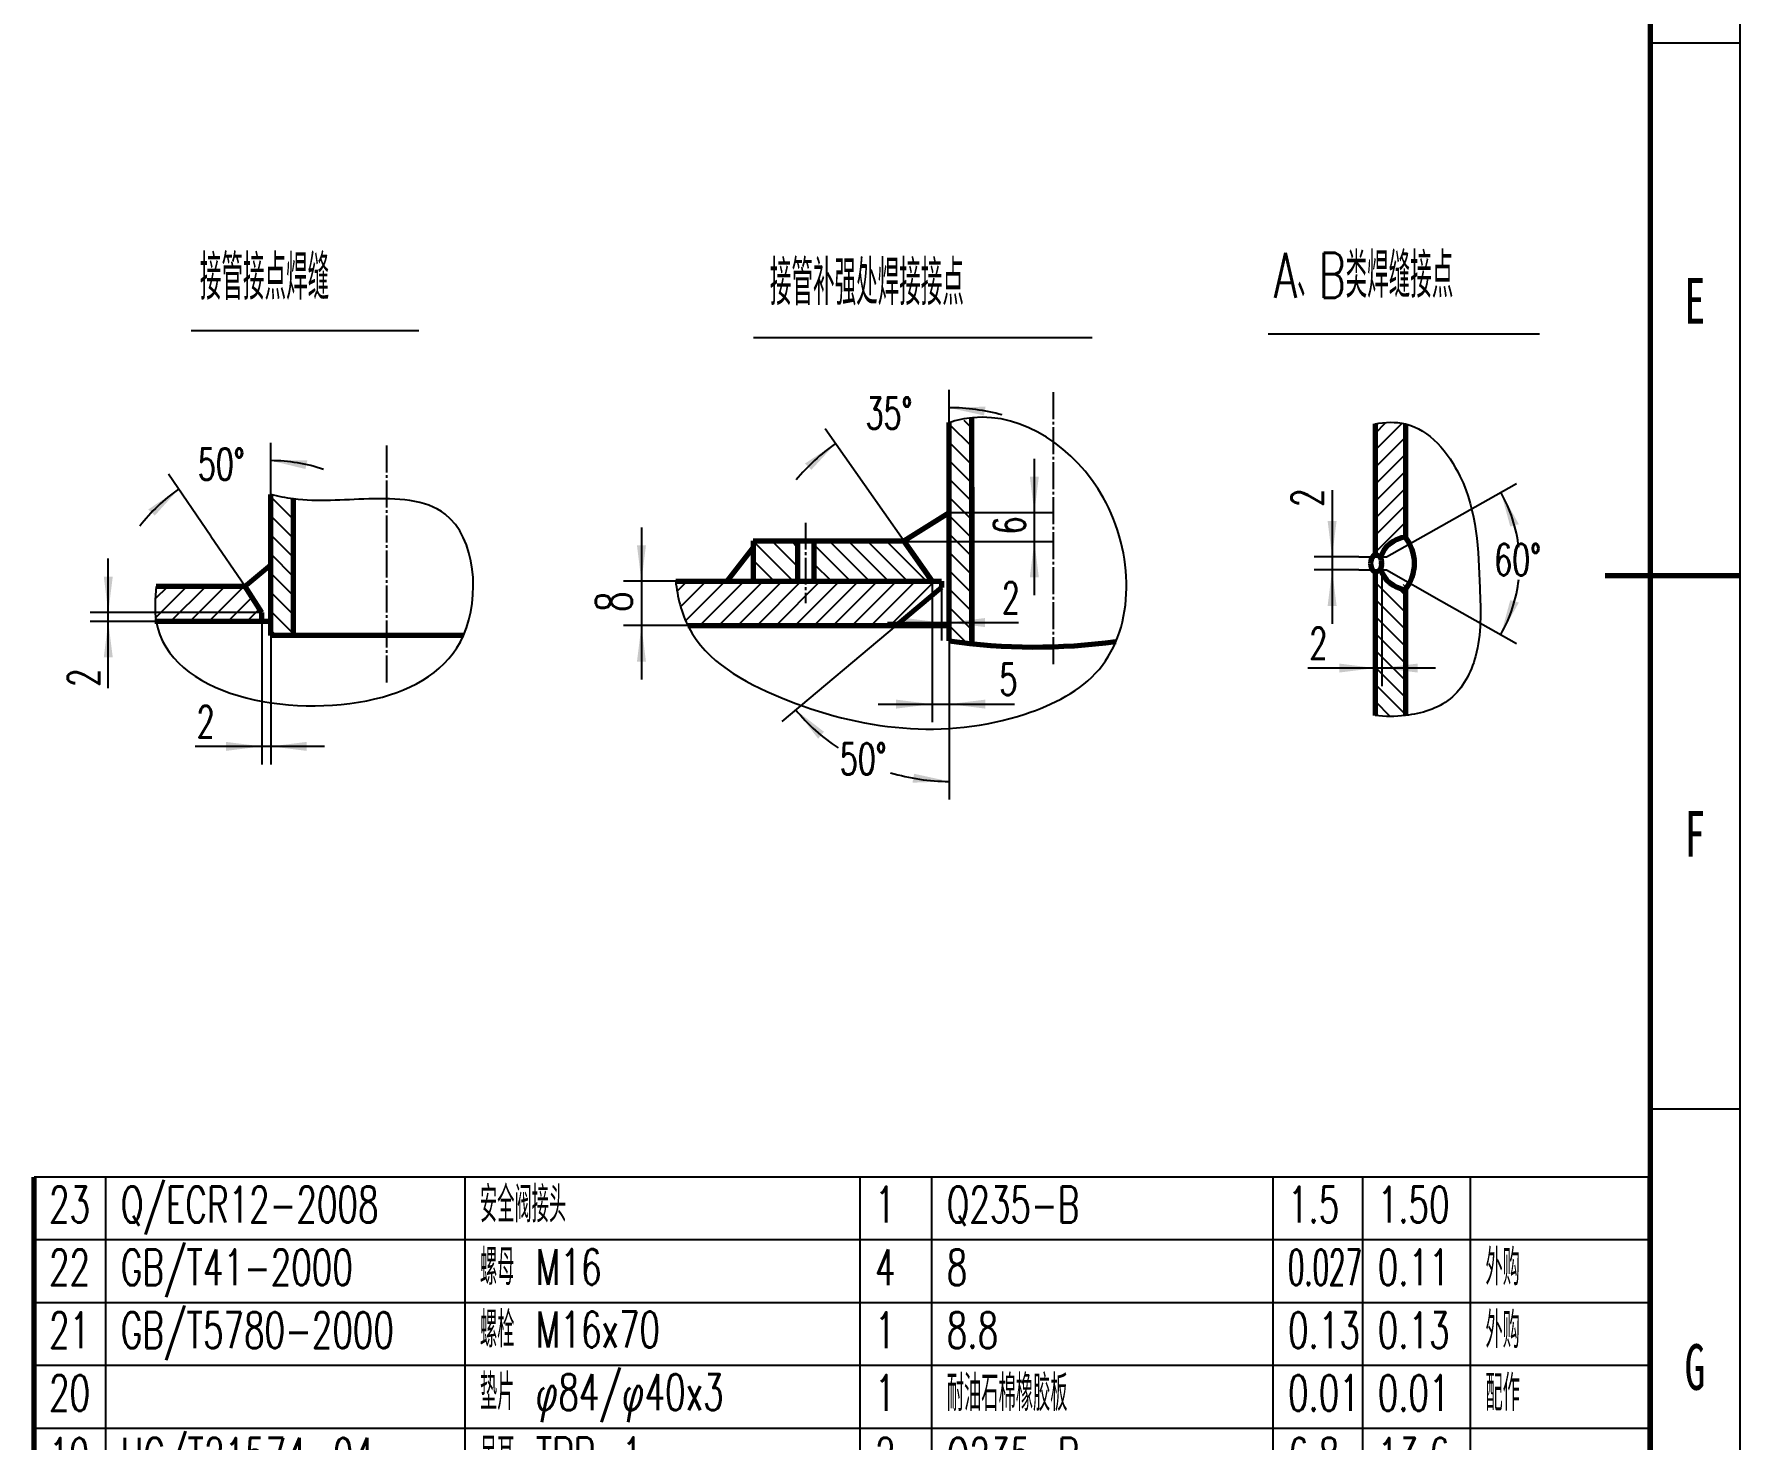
# Model space of a CAD drawing. Header units: millimetres. Extents: x -2100 to 2100, y -2970 to 2970.
# Drawn here: x 200 to 2100, y -963 to 604 of the extents above; entities that cross this region are included whole.
import ezdxf

# ---------------------------------------------------------------- set-up
doc = ezdxf.new("R2010")
doc.units = ezdxf.units.MM
doc.linetypes.add('EB_DASHDOT', pattern=[39, 30, -3, 3, -3])
for name, color, linetype, lineweight in [('CAXA0', 7, 'Continuous', 70), ('CAXA1', 1, 'EB_DASHDOT', 25), ('CAXA3', 7, 'Continuous', 25), ('CAXA4', 3, 'Continuous', 25), ('CAXA5', 4, 'Continuous', 25)]:
    doc.layers.add(name, color=color, linetype=linetype, lineweight=lineweight)
doc.styles.add('TextStyle8', font='txt', dxfattribs={"width": 0.533896, "bigfont": 'gbcbig.shx'})
doc.styles.add('UserTxtStyle2', font='', dxfattribs={"width": 0.667})
doc.styles.add('机械', font='txt', dxfattribs={"width": 0.667, "bigfont": 'gbcbig.shx'})
doc.styles.get('UserTxtStyle2').set_extended_font_data('FangSong_GB2312')
doc.dimstyles.new('机械', dxfattribs={"dimscale": 10, "dimtxt": 4, "dimasz": 4, "dimexe": 2, "dimexo": 0, "dimtad": 1, "dimdsep": 46, "dimtxsty": '机械', "dimcen": 0, "dimdle": 6, "dimazin": 2, "dimtfac": 1, "dimtdec": 3, "dimtix": 1, "dimtmove": 0, "dimatfit": 3, "dimldrblk": 'NONE', "dimfxl": 0, "dimtolj": 1, "dimtzin": 0, "dimarcsym": 0})

# ---------------------------------------------------------------- blocks, each defined once
blk = doc.blocks.new('CAXBLOCK10', base_point=(2000, -2870))
at = {"layer": 'CAXA0', "color": 0, "linetype": 'Continuous', "lineweight": 25}
for p, q in [((2100, 2970), (2100, -2970)), ((2000, 594), (2100, 594)), ((2000, 0), (2100, 0)), ((2000, -594), (2100, -594))]:
    blk.add_line(p, q, dxfattribs=at)
at = {"layer": 'CAXA0', "color": 0, "linetype": 'Continuous', "lineweight": 70}
for p, q in [((2000, 2870), (2000, -2870)), ((2100, 0), (1950, 0))]:
    blk.add_line(p, q, dxfattribs=at)
at = {"layer": 'CAXA0', "color": 0, "linetype": 'Continuous', "lineweight": 25, "char_height": 51, "attachment_point": 1, "style": 'UserTxtStyle2'}
for s, insert in [('\\fFangSong_GB2312|b0|i0|p34;E', (2038.3, 331.9)), ('\\fFangSong_GB2312|b0|i0|p34;F', (2038.3, -262.1)), ('\\fFangSong_GB2312|b0|i0|p34;G', (2038.3, -856.1))]:
    blk.add_mtext(s, dxfattribs=dict(at, insert=insert))
blk = doc.blocks.new('CAXBLOCK50')
at = {"layer": 'CAXA0', "color": 0, "linetype": 'Continuous', "lineweight": 25}
for p, q in [((1244.5, 164.4), (1236, 172.9)), ((1244.5, 143.9), (1219.8, 168.7)), ((1244.5, 123.5), (1219.1, 149)), ((1244.5, 103.1), (1219.1, 128.5)), ((1244.5, 82.7), (1219.1, 108.1)), ((1244.5, 62.3), (1219.1, 87.7)), ((1244.5, 41.8), (1219.1, 67.3)), ((1244.5, 21.4), (1219.1, 46.9)), ((1244.5, 1), (1219.1, 26.4)), ((1244.5, -19.4), (1219.1, 6)), ((1244.5, -39.8), (1219.1, -14.4)), ((1244.5, -60.2), (1219.1, -34.8)), ((1239, -75.1), (1219.1, -55.2))]:
    blk.add_line(p, q, dxfattribs=at)
blk = doc.blocks.new('CAXBLOCK51')
at = {"layer": 'CAXA0', "color": 0, "linetype": 'Continuous', "lineweight": 25}
for p, q in [((916.2, -17.2), (927.3, -6.1)), ((920.1, -34.5), (948.5, -6.1)), ((925.6, -50.2), (969.7, -6.1)), ((941.5, -55.5), (990.9, -6.1)), ((962.7, -55.5), (1012.1, -6.1)), ((983.9, -55.5), (1033.3, -6.1)), ((1005.2, -55.5), (1054.5, -6.1)), ((1026.4, -55.5), (1075.7, -6.1)), ((1047.6, -55.5), (1097, -6.1)), ((1068.8, -55.5), (1118.2, -6.1)), ((1090, -55.5), (1139.4, -6.1)), ((1111.2, -55.5), (1160.6, -6.1)), ((1132.4, -55.5), (1181.8, -6.1)), ((1153.7, -55.5), (1203, -6.1))]:
    blk.add_line(p, q, dxfattribs=at)
blk = doc.blocks.new('*D76')
at = {"layer": 'CAXA4', "linetype": 'Continuous', "lineweight": 25}
for points in [[(1048.3, -149.5), (1073.4, -181.5), (1079.8, -173.8)], [(1219.1, -229.1), (1178.4, -230.5), (1180.2, -220.6)]]:
    blk.add_hatch(color=0, dxfattribs=at).paths.add_polyline_path(points, flags=0)
at = {"layer": 'CAXA4', "color": 0, "linetype": 'Continuous', "lineweight": 25}
for p, q in [((1160.2, -55.5), (1032.9, -162.3)), ((1219.1, -72.6), (1219.1, -249.1))]:
    blk.add_line(p, q, dxfattribs=at)
for start, end in [(220, 236.3825), (253.0468, 270)]:
    blk.add_arc((1219.1, -6.1), 223, start, end, dxfattribs=at)
at = {"layer": 'CAXA4', "color": 0, "linetype": 'Continuous', "lineweight": 25, "insert": (1097.4, -186.5), "char_height": 35, "attachment_point": 1, "style": '机械'}
blk.add_mtext('50{%%D}', dxfattribs=at)
blk = doc.blocks.new('_NONE')
blk = doc.blocks.new('*D77')
at = {"layer": 'CAXA4', "linetype": 'Continuous', "lineweight": 25}
for points in [[(1210.7, -52.1), (1170.7, -57.1), (1170.7, -47.1)], [(1219.1, -52.1), (1259.1, -57.1), (1259.1, -47.1)]]:
    blk.add_hatch(color=0, dxfattribs=at).paths.add_polyline_path(points, flags=0)
at = {"layer": 'CAXA4', "color": 0, "linetype": 'Continuous', "lineweight": 25}
for p, q in [((1210.7, -13.2), (1210.7, -72.1)), ((1219.1, -72.6), (1219.1, -32.1)), ((1150.7, -52.1), (1296.4, -52.1))]:
    blk.add_line(p, q, dxfattribs=at)
at = {"layer": 'CAXA4', "color": 0, "linetype": 'Continuous', "lineweight": 25, "insert": (1277.9, -7), "char_height": 35, "attachment_point": 1, "style": '机械'}
blk.add_mtext('2', dxfattribs=at)
blk = doc.blocks.new('*D78')
at = {"layer": 'CAXA4', "linetype": 'Continuous', "lineweight": 25}
for points in [[(1314.1, 70.4), (1309.1, 110.4), (1319.1, 110.4)], [(1314.1, 38.4), (1309.1, -1.6), (1319.1, -1.6)]]:
    blk.add_hatch(color=0, dxfattribs=at).paths.add_polyline_path(points, flags=0)
at = {"layer": 'CAXA4', "color": 0, "linetype": 'Continuous', "lineweight": 25}
for p, q in [((1314.1, 130.4), (1314.1, -21.6)), ((1219.1, 70.4), (1334.1, 70.4)), ((1161.3, 38.4), (1334.1, 38.4))]:
    blk.add_line(p, q, dxfattribs=at)
at = {"layer": 'CAXA4', "color": 0, "linetype": 'Continuous', "lineweight": 25, "insert": (1269, 46.1), "char_height": 35, "attachment_point": 1, "rotation": 90, "style": '机械'}
blk.add_mtext('6', dxfattribs=at)
blk = doc.blocks.new('*D79')
at = {"layer": 'CAXA4', "linetype": 'Continuous', "lineweight": 25}
for points in [[(1200.2, -143), (1160.2, -148), (1160.2, -138)], [(1219.4, -143), (1259.4, -148), (1259.4, -138)]]:
    blk.add_hatch(color=0, dxfattribs=at).paths.add_polyline_path(points, flags=0)
at = {"layer": 'CAXA4', "color": 0, "linetype": 'Continuous', "lineweight": 25}
for p, q in [((1219.4, 1.5), (1219.4, -163)), ((1200.2, -6.1), (1200.2, -163)), ((1140.2, -143), (1292, -143))]:
    blk.add_line(p, q, dxfattribs=at)
at = {"layer": 'CAXA4', "color": 0, "linetype": 'Continuous', "lineweight": 25, "insert": (1275.2, -97.9), "char_height": 35, "attachment_point": 1, "style": '机械'}
blk.add_mtext('5', dxfattribs=at)
blk = doc.blocks.new('*D80')
at = {"layer": 'CAXA4', "linetype": 'Continuous', "lineweight": 25}
for points in [[(1219.1, 187.2), (1259.8, 188.5), (1258, 178.7)], [(1092.7, 147.4), (1058.6, 125.1), (1065.7, 118.1)]]:
    blk.add_hatch(color=0, dxfattribs=at).paths.add_polyline_path(points, flags=0)
at = {"layer": 'CAXA4', "color": 0, "linetype": 'Continuous', "lineweight": 25}
for p, q in [((1219.1, 170.7), (1219.1, 207.2)), ((1168.6, 39), (1081.2, 163.8))]:
    blk.add_line(p, q, dxfattribs=at)
for start, end in [(74.4012, 90), (125, 140.5988)]:
    blk.add_arc((1219.1, -33.1), 220.4, start, end, dxfattribs=at)
at = {"layer": 'CAXA4', "color": 0, "linetype": 'Continuous', "lineweight": 25, "insert": (1126.2, 198.7), "char_height": 35, "attachment_point": 1, "style": '机械'}
blk.add_mtext('35{%%D}', dxfattribs=at)
blk = doc.blocks.new('CAXBLOCK52')
at = {"layer": 'CAXA0', "color": 0, "linetype": 'Continuous', "lineweight": 25}
for p, q in [((1000.8, 38.6), (1045.6, -6.1)), ((1021.9, 38.8), (1050.3, 10.4)), ((1043.1, 38.8), (1050.3, 31.6)), ((1000.8, 17.4), (1024.4, -6.1)), ((1000.8, -3.8), (1003.1, -6.1))]:
    blk.add_line(p, q, dxfattribs=at)
blk = doc.blocks.new('CAXBLOCK53')
at = {"layer": 'CAXA0', "color": 0, "linetype": 'Continuous', "lineweight": 25}
for p, q in [((1085.5, 38.8), (1130.4, -6.1)), ((1106.7, 38.8), (1151.6, -6.1)), ((1127.9, 38.8), (1172.9, -6.1)), ((1149.2, 38.8), (1194.1, -6.1)), ((1068.4, 34.7), (1109.2, -6.1)), ((1068.4, 13.5), (1088, -6.1))]:
    blk.add_line(p, q, dxfattribs=at)
blk = doc.blocks.new('*D83')
at = {"layer": 'CAXA4', "linetype": 'Continuous', "lineweight": 25}
for points in [[(453.6, -190.1), (413.6, -185.1), (413.6, -195.1)], [(463.6, -190.1), (503.6, -185.1), (503.6, -195.1)]]:
    blk.add_hatch(color=0, dxfattribs=at).paths.add_polyline_path(points, flags=0)
at = {"layer": 'CAXA4', "color": 0, "linetype": 'Continuous', "lineweight": 25}
for p, q in [((453.6, -40.9), (453.6, -210.1)), ((463.6, -66.4), (463.6, -210.1)), ((523.6, -190.1), (379.3, -190.1))]:
    blk.add_line(p, q, dxfattribs=at)
at = {"layer": 'CAXA4', "color": 0, "linetype": 'Continuous', "lineweight": 25, "insert": (381.1, -145), "char_height": 35, "attachment_point": 1, "style": '机械'}
blk.add_mtext('2', dxfattribs=at)
blk = doc.blocks.new('*D84')
at = {"layer": 'CAXA4', "linetype": 'Continuous', "lineweight": 25}
for points in [[(282.6, -40.9), (287.6, -0.9), (277.6, -0.9)], [(282.6, -51), (287.6, -91), (277.6, -91)]]:
    blk.add_hatch(color=0, dxfattribs=at).paths.add_polyline_path(points, flags=0)
at = {"layer": 'CAXA4', "color": 0, "linetype": 'Continuous', "lineweight": 25}
for p, q in [((282.6, -125.3), (282.6, 19.1)), ((400.8, -40.9), (262.6, -40.9)), ((463.8, -51), (262.6, -51))]:
    blk.add_line(p, q, dxfattribs=at)
at = {"layer": 'CAXA4', "color": 0, "linetype": 'Continuous', "lineweight": 25, "insert": (237.5, -123.5), "char_height": 35, "attachment_point": 1, "rotation": 90, "style": '机械'}
blk.add_mtext('2', dxfattribs=at)
blk = doc.blocks.new('*D85')
at = {"layer": 'CAXA4', "linetype": 'Continuous', "lineweight": 25}
for points in [[(463.6, 128.3), (504.4, 128.8), (502.2, 119)], [(361, 96.6), (327.1, 73.9), (334.4, 67.1)]]:
    blk.add_hatch(color=0, dxfattribs=at).paths.add_polyline_path(points, flags=0)
at = {"layer": 'CAXA4', "color": 0, "linetype": 'Continuous', "lineweight": 25}
for p, q in [((463.6, 90.5), (463.6, 148.3)), ((397, 44), (349.7, 113.1))]:
    blk.add_line(p, q, dxfattribs=at)
for start, end in [(71.0906, 90), (124.3693, 143.2787)]:
    blk.add_arc((463.6, -53.5), 181.8, start, end, dxfattribs=at)
at = {"layer": 'CAXA4', "color": 0, "linetype": 'Continuous', "lineweight": 25, "insert": (382.4, 141.9), "char_height": 35, "attachment_point": 1, "style": '机械'}
blk.add_mtext('50{%%D}', dxfattribs=at)
blk = doc.blocks.new('CAXBLOCK54')
at = {"layer": 'CAXA0', "color": 0, "linetype": 'Continuous', "lineweight": 25}
for p, q in [((463.6, 87.9), (488.9, 62.7)), ((486.8, 86), (488.9, 83.9)), ((463.6, 66.7), (488.9, 41.5)), ((463.6, 45.5), (488.9, 20.3)), ((463.6, 24.3), (488.9, -1)), ((463.6, 3.1), (488.9, -22.2)), ((463.6, -18.1), (488.9, -43.4)), ((463.6, -39.4), (488.9, -64.6)), ((463.6, -60.6), (469.5, -66.4))]:
    blk.add_line(p, q, dxfattribs=at)
blk = doc.blocks.new('CAXBLOCK55')
at = {"layer": 'CAXA0', "color": 0, "linetype": 'Continuous', "lineweight": 25}
for p, q in [((334.9, -25.7), (348.9, -11.8)), ((335.4, -46.4), (370.1, -11.8)), ((352, -51), (391.3, -11.8)), ((373.3, -51), (412.5, -11.8)), ((394.5, -51), (433.7, -11.8)), ((415.7, -51), (442.8, -23.9)), ((436.9, -51), (451.1, -36.9))]:
    blk.add_line(p, q, dxfattribs=at)
blk = doc.blocks.new('*D88')
at = {"layer": 'CAXA4', "linetype": 'Continuous', "lineweight": 25}
for points in [[(1693.7, -102.8), (1653.7, -97.8), (1653.7, -107.8)], [(1701.1, -102.8), (1741.1, -97.8), (1741.1, -107.8)]]:
    blk.add_hatch(color=0, dxfattribs=at).paths.add_polyline_path(points, flags=0)
at = {"layer": 'CAXA4', "color": 0, "linetype": 'Continuous', "lineweight": 25}
for p, q in [((1701.1, -47.3), (1701.1, -122.8)), ((1693.7, -155.7), (1693.7, -82.8)), ((1761.1, -102.8), (1618.7, -102.8))]:
    blk.add_line(p, q, dxfattribs=at)
at = {"layer": 'CAXA4', "color": 0, "linetype": 'Continuous', "lineweight": 25, "insert": (1620.5, -57.7), "char_height": 35, "attachment_point": 1, "style": '机械'}
blk.add_mtext('2', dxfattribs=at)
blk = doc.blocks.new('*D89')
at = {"layer": 'CAXA4', "linetype": 'Continuous', "lineweight": 25}
for points in [[(1833.9, 93.1), (1853.8, 57.5), (1844.2, 54.9)], [(1833.9, -65.4), (1853.8, -29.8), (1844.2, -27.2)]]:
    blk.add_hatch(color=0, dxfattribs=at).paths.add_polyline_path(points, flags=0)
at = {"layer": 'CAXA4', "color": 0, "linetype": 'Continuous', "lineweight": 25}
for p, q in [((1767.8, 55.8), (1851.3, 102.9)), ((1767.8, -28.1), (1851.3, -75.3))]:
    blk.add_line(p, q, dxfattribs=at)
for start, end in [(6.3422, 29.444), (330.556, 353.6578)]:
    blk.add_arc((1693.4, 13.8), 161.2, start, end, dxfattribs=at)
at = {"layer": 'CAXA4', "color": 0, "linetype": 'Continuous', "lineweight": 25, "insert": (1826.4, 35.5), "char_height": 35, "attachment_point": 1, "style": '机械'}
blk.add_mtext('60{%%D}', dxfattribs=at)
blk = doc.blocks.new('*D90')
at = {"layer": 'CAXA4', "linetype": 'Continuous', "lineweight": 25}
for points in [[(1645.8, 21.2), (1640.8, 61.2), (1650.8, 61.2)], [(1645.8, 6.5), (1640.8, -33.5), (1650.8, -33.5)]]:
    blk.add_hatch(color=0, dxfattribs=at).paths.add_polyline_path(points, flags=0)
at = {"layer": 'CAXA4', "color": 0, "linetype": 'Continuous', "lineweight": 25}
for p, q in [((1645.8, 95.4), (1645.8, -53.5)), ((1675.5, 21.2), (1625.8, 21.2)), ((1675.5, 6.5), (1625.8, 6.5))]:
    blk.add_line(p, q, dxfattribs=at)
at = {"layer": 'CAXA4', "color": 0, "linetype": 'Continuous', "lineweight": 25, "insert": (1600.6, 77), "char_height": 35, "attachment_point": 1, "rotation": 90, "style": '机械'}
blk.add_mtext('2', dxfattribs=at)
blk = doc.blocks.new('CAXBLOCK56')
at = {"layer": 'CAXA0', "color": 0, "linetype": 'Continuous', "lineweight": 25}
for p, q in [((1693.7, 158.7), (1705.8, 170.8)), ((1693.7, 139.8), (1723.9, 170)), ((1693.7, 120.8), (1727.4, 154.5)), ((1693.7, 101.9), (1727.4, 135.6)), ((1693.7, 82.9), (1727.4, 116.6)), ((1693.7, 64), (1727.4, 97.7)), ((1693.7, 45), (1727.4, 78.7)), ((1693.7, 26.1), (1727.4, 59.8))]:
    blk.add_line(p, q, dxfattribs=at)
blk = doc.blocks.new('CAXBLOCK57')
at = {"layer": 'CAXA0', "color": 0, "linetype": 'Continuous', "lineweight": 25}
for p, q in [((1699, 6.5), (1700.7, 4.9)), ((1693.7, -7.1), (1727.4, -40.8)), ((1718.6, -13), (1727.4, -21.9)), ((1693.7, -26.1), (1727.4, -59.8)), ((1693.7, -45), (1727.4, -78.7)), ((1693.7, -64), (1727.4, -97.7)), ((1693.7, -82.9), (1727.4, -116.6)), ((1693.7, -101.9), (1727.4, -135.6)), ((1693.7, -120.8), (1727.4, -154.5)), ((1693.7, -139.8), (1710.6, -156.7))]:
    blk.add_line(p, q, dxfattribs=at)
blk = doc.blocks.new('*D93')
at = {"layer": 'CAXA4', "linetype": 'Continuous', "lineweight": 25}
for points in [[(876.5, -6.1), (871.5, 33.9), (881.5, 33.9)], [(876.5, -55.5), (871.5, -95.5), (881.5, -95.5)]]:
    blk.add_hatch(color=0, dxfattribs=at).paths.add_polyline_path(points, flags=0)
at = {"layer": 'CAXA4', "color": 0, "linetype": 'Continuous', "lineweight": 25}
for p, q in [((876.5, 53.9), (876.5, -115.5)), ((914.6, -6.1), (856.5, -6.1)), ((928.1, -55.5), (856.5, -55.5))]:
    blk.add_line(p, q, dxfattribs=at)
at = {"layer": 'CAXA4', "color": 0, "linetype": 'Continuous', "lineweight": 25, "insert": (825.8, -40.3), "char_height": 40, "attachment_point": 1, "rotation": 90, "style": '机械'}
blk.add_mtext('8', dxfattribs=at)
blk = doc.blocks.new('CAXBLOCK147', base_point=(200, -1020))
at = {"layer": 'CAXA0', "color": 0, "linetype": 'Continuous', "lineweight": 25}
for p, q in [((2000, -950), (200, -950)), ((280, -1020), (280, -950)), ((680, -1020), (680, -950)), ((1120, -1020), (1120, -950)), ((1200, -1020), (1200, -950)), ((1580, -1020), (1580, -950)), ((1680, -1020), (1680, -950)), ((1800, -1020), (1800, -950)), ((2000, -1020), (200, -1020))]:
    blk.add_line(p, q, dxfattribs=at)
at = {"layer": 'CAXA0', "color": 0, "linetype": 'Continuous', "lineweight": 70}
for p, q in [((200, -1020), (200, -950)), ((2000, -1020), (2000, -950))]:
    blk.add_line(p, q, dxfattribs=at)
at = {"layer": 'CAXA0', "color": 0, "linetype": 'Continuous', "lineweight": 25, "char_height": 40, "attachment_point": 1, "style": '机械'}
for s, insert in [('19', (216.6, -960.6)), ('HG/T21574-94', (296.6, -960.6)), ('吊耳 TPP-1', (696.6, -960.1)), ('2', (1136.6, -960.6)), ('Q235-B', (1216.6, -960.6)), ('6.8', (1596.6, -960.6)), ('13.6', (1696.6, -960.6))]:
    blk.add_mtext(s, dxfattribs=dict(at, insert=insert))
blk = doc.blocks.new('CAXBLOCK148', base_point=(200, -950))
at = {"layer": 'CAXA0', "color": 0, "linetype": 'Continuous', "lineweight": 25}
for p, q in [((2000, -880), (200, -880)), ((280, -950), (280, -880)), ((680, -950), (680, -880)), ((1120, -950), (1120, -880)), ((1200, -950), (1200, -880)), ((1580, -950), (1580, -880)), ((1680, -950), (1680, -880)), ((1800, -950), (1800, -880)), ((2000, -950), (200, -950))]:
    blk.add_line(p, q, dxfattribs=at)
at = {"layer": 'CAXA0', "color": 0, "linetype": 'Continuous', "lineweight": 70}
for p, q in [((200, -950), (200, -880)), ((2000, -950), (2000, -880))]:
    blk.add_line(p, q, dxfattribs=at)
at = {"layer": 'CAXA0', "color": 0, "linetype": 'Continuous', "lineweight": 25, "char_height": 40, "attachment_point": 1, "style": '机械'}
for s, insert in [('20', (216.6, -890.6)), ('垫片 φ84/φ40x3', (696.6, -889.6)), ('1', (1136.6, -890.6)), ('耐油石棉橡胶板', (1216.6, -890.7)), ('0.01', (1596.6, -890.6)), ('0.01', (1696.6, -890.6)), ('配作', (1816.6, -890.5))]:
    blk.add_mtext(s, dxfattribs=dict(at, insert=insert))
blk = doc.blocks.new('CAXBLOCK149', base_point=(200, -880))
at = {"layer": 'CAXA0', "color": 0, "linetype": 'Continuous', "lineweight": 25}
for p, q in [((2000, -810), (200, -810)), ((280, -880), (280, -810)), ((680, -880), (680, -810)), ((1120, -880), (1120, -810)), ((1200, -880), (1200, -810)), ((1580, -880), (1580, -810)), ((1680, -880), (1680, -810)), ((1800, -880), (1800, -810)), ((2000, -880), (200, -880))]:
    blk.add_line(p, q, dxfattribs=at)
at = {"layer": 'CAXA0', "color": 0, "linetype": 'Continuous', "lineweight": 70}
for p, q in [((200, -880), (200, -810)), ((2000, -880), (2000, -810))]:
    blk.add_line(p, q, dxfattribs=at)
at = {"layer": 'CAXA0', "color": 0, "linetype": 'Continuous', "lineweight": 25, "char_height": 40, "attachment_point": 1, "style": '机械'}
for s, insert in [('GB/T5780-2000', (296.6, -820.6)), ('螺栓 M16x70', (696.6, -819.9)), ('外购', (1816.6, -820.5)), ('21', (216.6, -820.6)), ('1', (1136.6, -820.6)), ('8.8', (1216.6, -820.6)), ('0.13', (1596.6, -820.6)), ('0.13', (1696.6, -820.6))]:
    blk.add_mtext(s, dxfattribs=dict(at, insert=insert))
blk = doc.blocks.new('CAXBLOCK150', base_point=(200, -810))
at = {"layer": 'CAXA0', "color": 0, "linetype": 'Continuous', "lineweight": 25}
for p, q in [((2000, -740), (200, -740)), ((280, -810), (280, -740)), ((680, -810), (680, -740)), ((1120, -810), (1120, -740)), ((1200, -810), (1200, -740)), ((1580, -810), (1580, -740)), ((1680, -810), (1680, -740)), ((1800, -810), (1800, -740)), ((2000, -810), (200, -810))]:
    blk.add_line(p, q, dxfattribs=at)
at = {"layer": 'CAXA0', "color": 0, "linetype": 'Continuous', "lineweight": 70}
for p, q in [((200, -810), (200, -740)), ((2000, -810), (2000, -740))]:
    blk.add_line(p, q, dxfattribs=at)
at = {"layer": 'CAXA0', "color": 0, "linetype": 'Continuous', "lineweight": 25, "char_height": 40, "attachment_point": 1}
for s, insert, style in [('22', (216.6, -750.6), '机械'), ('GB/T41-2000', (296.6, -750.6), '机械'), ('螺母 M16', (696.6, -750.2), '机械'), ('4', (1136.6, -750.6), '机械'), ('8', (1216.6, -750.6), '机械'), ('0.027', (1596.6, -750.6), 'TextStyle8'), ('0.11', (1696.6, -750.6), '机械'), ('外购', (1816.6, -750.5), '机械')]:
    blk.add_mtext(s, dxfattribs=dict(at, insert=insert, style=style))
blk = doc.blocks.new('CAXBLOCK151', base_point=(200, -740))
at = {"layer": 'CAXA0', "color": 0, "linetype": 'Continuous', "lineweight": 25}
for p, q in [((2000, -670), (200, -670)), ((280, -740), (280, -670)), ((680, -740), (680, -670)), ((1120, -740), (1120, -670)), ((1200, -740), (1200, -670)), ((1580, -740), (1580, -670)), ((1680, -740), (1680, -670)), ((1800, -740), (1800, -670)), ((2000, -740), (200, -740))]:
    blk.add_line(p, q, dxfattribs=at)
at = {"layer": 'CAXA0', "color": 0, "linetype": 'Continuous', "lineweight": 70}
for p, q in [((200, -740), (200, -670)), ((2000, -740), (2000, -670))]:
    blk.add_line(p, q, dxfattribs=at)
at = {"layer": 'CAXA0', "color": 0, "linetype": 'Continuous', "lineweight": 25, "char_height": 40, "attachment_point": 1, "style": '机械'}
for s, insert in [('23', (216.6, -680.6)), ('Q/ECR12-2008', (296.6, -680.6)), ('安全阀接头', (696.6, -680.5)), ('1', (1136.6, -680.6)), ('Q235-B', (1216.6, -680.6)), ('1.5', (1596.6, -680.6)), ('1.50', (1696.6, -680.6))]:
    blk.add_mtext(s, dxfattribs=dict(at, insert=insert))
blk = doc.blocks.new('CAXBLOCK115', base_point=(0, 0))
at = {"layer": 'CAXA0', "color": 0, "linetype": 'ByBlock', "lineweight": -2}
for name, p in [('CAXBLOCK151', (200, -740)), ('CAXBLOCK150', (200, -810)), ('CAXBLOCK149', (200, -880)), ('CAXBLOCK148', (200, -950)), ('CAXBLOCK147', (200, -1020))]:
    blk.add_blockref(name, p, dxfattribs=at)

msp = doc.modelspace()

# ---------------------------------------------------------------- linework, layer by layer
at = {"layer": 'CAXA0'}
for p, q in [((1244.521, -71.954), (1244.521, 176.082)), ((1219.092, -72.57), (1219.092, 170.749)), ((1693.7, 169.308), (1693.7, 23.608)), ((1727.401, 169.308), (1727.401, 43.054)), ((1244.521, 98.783), (1244.521, -76.21)), ((463.624, -66.429), (463.624, 90.53)), ((488.866, -66.429), (488.866, 85.656)), ((1168.571, 39.013), (1219.354, 70.601)), ((1000.825, 38.782), (1000.825, -6.128)), ((1000.825, 38.782), (1168.733, 38.782)), ((1050.296, 38.782), (1050.296, -6.413)), ((1068.422, 38.782), (1068.422, -6.413)), ((1200.179, -6.128), (1168.733, 38.782)), ((1000.736, 30.784), (971.971, -5.972)), ((434.693, -11.774), (463.624, 12.051)), ((1693.7, 4.083), (1693.7, -155.668)), ((435.081, -11.774), (336.008, -11.774)), ((453.603, -40.86), (434.693, -11.164)), ((914.643, -6.128), (1210.744, -6.128)), ((1727.401, -15.363), (1727.401, -155.668)), ((463.847, -51.013), (334.445, -51.013)), ((453.603, -51.013), (453.603, -40.86)), ((928.09, -55.498), (1219.37, -55.498)), ((678.187, -66.429), (463.624, -66.429))]:
    msp.add_line(p, q, dxfattribs=at)
at = {"layer": 'CAXA0', "linetype": 'Continuous', "lineweight": 70}
msp.add_line((1210.744, -6.128), (1210.744, -13.115), dxfattribs=at)
at = {"layer": 'CAXA0'}
for centre, radius, start, end in [((1731.325, 10.077), 33.209, 96.739179, 163.564401), ((1700.978, 13.716), 12.5, 127.485837, 179.406798), ((1692.866, 15.371), 8.279, 348.468931, 86.502744), ((1700.978, 13.975), 12.5, 180.593202, 232.514163), ((1692.866, 12.32), 8.279, 273.497256, 11.531069), ((1690.466, 15.955), 45.833, 322.556044, 323.692651), ((1314.415, 591.593), 670.969, 261.832457, 277.762777)]:
    msp.add_arc(centre, radius, start, end, dxfattribs=at)
at = {"layer": 'CAXA0', "linetype": 'Continuous', "lineweight": 70}
msp.add_arc((1731.325, 17.614), 33.209, 196.701982, 263.260821, dxfattribs=at)
at = {"layer": 'CAXA1'}
for p, q in [((1335.147, 204.635), (1335.147, -100.388)), ((592.642, 145.259), (592.642, -119.683)), ((1059.359, 59.172), (1059.359, -30.519))]:
    msp.add_line(p, q, dxfattribs=at)
at = {"layer": 'CAXA3', "linetype": 'Continuous', "lineweight": 70}
msp.add_line((1210.744, -13.115), (1160.234, -55.498), dxfattribs=at)
msp.add_arc((1690.739, 13.846), 46.875, 321.45578, 38.54422, dxfattribs=at)
at = {"layer": 'CAXA3'}
msp.add_open_spline([(914.567, -5.423), (916.469, -23.354), (931.502, -85.51), (1076.116, -167.151), (1247.974, -187.16), (1427.086, -97.762), (1424.943, 98.207), (1292.696, 187.825), (1227.792, 173.351), (1219.307, 170.802)], degree=3, knots=[0, 0, 0, 0, 55.86304581, 189.05577134, 470.4009758, 570.08969645, 767.95888089, 944.01353656, 971.4624454, 971.4624454, 971.4624454, 971.4624454], dxfattribs=at)
at = {"layer": 'CAXA4'}
for p, q in [((374.984, 273.144), (628.526, 273.144)), ((1574.405, 269.491), (1876.77, 269.491)), ((1001.128, 265.39), (1378.672, 265.39)), ((435.081, -11.774), (396.965, 43.958)), ((1706.395, 21.162), (1767.775, 55.81)), ((1675.537, 21.162), (1706.395, 21.162)), ((1675.537, 6.529), (1706.395, 6.529)), ((1701.145, 15.371), (1701.145, -47.308)), ((1706.395, 6.529), (1767.775, -28.119)), ((453.603, -40.86), (400.812, -40.86))]:
    msp.add_line(p, q, dxfattribs=at)
msp.add_open_spline([(1693.7, 169.308), (1704.75, 171.332), (1746.143, 173.135), (1806.719, 99.33), (1809.295, 3.262), (1813.337, -83.297), (1782.489, -142.715), (1733.733, -156.872), (1704.837, -157.141), (1693.7, -155.668)], degree=3, knots=[0, 0, 0, 0, 34.13082975, 119.5183175, 247.48268625, 324.98704137, 380.77869723, 434.61613718, 468.74696692, 468.74696692, 468.74696692, 468.74696692], dxfattribs=at)
at = {"layer": 'CAXA5'}
msp.add_open_spline([(336.008, -11.774), (334.523, -24.769), (329.671, -129.152), (546.698, -172.307), (702.293, -80.865), (688.348, 83.64), (571.237, 87.677), (508.113, 81.095), (471.958, 88.535), (463.624, 90.53)], degree=3, knots=[0, 0, 0, 0, 41.35751085, 313.66538097, 441.57562516, 585.5398005, 677.01574772, 765.45004167, 792.54643194, 792.54643194, 792.54643194, 792.54643194], dxfattribs=at)

# ---------------------------------------------------------------- block references
at = {"layer": 'CAXA0', "linetype": 'Continuous', "lineweight": 70}
msp.add_blockref('CAXBLOCK10', (2000, -2870), dxfattribs=at)
at = {"layer": 'CAXA0'}
msp.add_blockref('CAXBLOCK115', (0, 0), dxfattribs=at)
at = {"layer": 'CAXA5'}
for name in ['CAXBLOCK50', 'CAXBLOCK56', 'CAXBLOCK54', 'CAXBLOCK52', 'CAXBLOCK53', 'CAXBLOCK57', 'CAXBLOCK55', 'CAXBLOCK51']:
    msp.add_blockref(name, (0, 0), dxfattribs=at)

# ---------------------------------------------------------------- texts
at = {"layer": 'CAXA4', "linetype": 'Continuous', "lineweight": 25, "char_height": 50, "attachment_point": 1, "style": '机械'}
for s, insert in [('接管接点焊缝', (384.659, 357.513)), ('A、B类焊缝接点', (1581.063, 359.798)), ('接管补强处焊接接点', (1019.586, 351.587))]:
    msp.add_mtext(s, dxfattribs=dict(at, insert=insert))

# ---------------------------------------------------------------- dimensions: what is measured, and where the dimension line sits
at = {"layer": 'CAXA4'}
for base, line1, line2, text, picture, middle in [((1152.821, 177.047), ((1200.179, -6.128), (1168.571, 39.013)), ((1219.092, -72.57), (1219.092, 170.749)), '35{%%D}', '*D80', (1152.821, 177.047)), ((1124.844, -208.224), ((1210.519, -13.303), (1160.234, -55.498)), ((1219.092, -72.57), (1219.092, 170.749)), '50{%%D}', '*D76', (1124.844, -208.224)), ((409.91, 120.177), ((463.624, -66.429), (463.624, 90.53)), ((435.081, -11.774), (396.965, 43.958)), '50{%%D}', '*D85', (409.91, 120.177)), ((1854.682, 13.846), ((1706.395, 21.162), (1767.775, 55.81)), ((1706.395, 6.529), (1767.775, -28.119)), '60{%%D}', '*D89', (1854.682, 13.846))]:
    dim = msp.add_angular_dim_2l(base=base, line1=line1, line2=line2, text=text, dimstyle='机械', dxfattribs=at)
    dim.commit()
    dim.dimension.update_dxf_attribs({"geometry": picture, "text_midpoint": middle})
for base, p1, p2, angle, text, picture, middle in [((1314.144, 54.438), (1219.092, 70.438), (1161.259, 38.439), 90, '6', '*D78', (1290.394, 54.438)), ((1645.781, 85.349), (1675.537, 21.162), (1675.537, 6.529), 90, '2', '*D90', (1622.031, 85.349)), ((876.524, -30.813), (914.643, -6.128), (928.09, -55.498), 90, '8', '*D93', (850.274, -30.813)), ((282.631, -115.201), (463.847, -51.013), (400.812, -40.86), 270, '2', '*D84', (258.881, -115.201)), ((389.416, -190.103), (463.624, -66.429), (453.603, -40.86), 180, '2', '*D83', (389.416, -166.353))]:
    dim = msp.add_linear_dim(base=base, p1=p1, p2=p2, angle=angle, text=text, dimstyle='机械', dxfattribs=at)
    dim.commit()
    dim.dimension.update_dxf_attribs({"geometry": picture, "text_midpoint": middle})
for base, p1, p2, text, picture, middle in [((1282.733, -143.004), (1200.179, -6.128), (1219.379, 1.477), '5', '*D79', (1282.733, -119.254)), ((1286.278, -52.129), (1210.744, -13.152), (1219.092, -72.57), '2', '*D77', (1286.278, -28.379)), ((1628.824, -102.838), (1701.145, -47.308), (1693.7, -155.668), '2', '*D88', (1628.824, -79.088))]:
    dim = msp.add_linear_dim(base=base, p1=p1, p2=p2, text=text, dimstyle='机械', dxfattribs=at)
    dim.commit()
    dim.dimension.update_dxf_attribs({"geometry": picture, "text_midpoint": middle})

doc.saveas('drawing.dxf')
